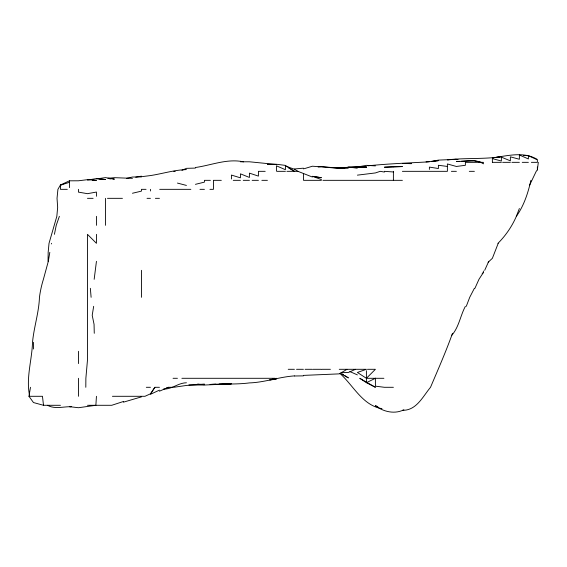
<?xml version="1.0" encoding="UTF-8"?>
<svg xmlns="http://www.w3.org/2000/svg" width="567" height="567" viewBox="0 0 567 567"><rect width="100%" height="100%" fill="white"/><g stroke="black" fill="none" stroke-linecap="round" stroke-linejoin="round"><path stroke-width="0.85" d="M85.808 387.296L85.872 378.295L87.453 360.3L87.453 234.327L96.447 243.321L96.447 234.327M48.039 261.316L48.167 252.322L49.024 243.321L56.835 216.325L57.657 207.331L57.033 198.33L57.919 189.335L60.456 184.97L69.457 180.816L78.452 180.788L87.453 179.675L96.447 180.334L92.357 180.221M393.392 387.296L384.398 387.296L375.397 386.148L375.397 378.196M71.088 406.659L69.457 406.659L78.452 407.73L95.873 405.292L96.447 396.298M94.165 279.318L96.447 261.316M93.668 306.315L92.208 315.309L94.058 324.31L94.264 333.304M49.811 252.322L48.315 261.316L43.404 279.318A106.908 106.908 0 0 0 39.456 297.314C38.917 312.594 33.914 327.124 32.517 342.305C32 360.066 25.884 377.728 29.562 395.475M60.456 405.292L43.503 405.292L33.46 402.549L28.974 396.298L30.483 387.296M529.458 185.473L536.212 171.333L537.367 169.894L538.317 162.339M54.418 234.327L56.239 225.326L59.379 216.325M530.903 180.334C528.068 192.957 523.929 205.722 516.353 216.325C512.044 226.375 505.651 235.603 497.982 243.321M452.509 333.304C445.967 351.583 438.114 369.401 430.516 387.296C422.805 396.539 416.462 410.65 402.393 410.317M498.209 243.321L492.376 258.311L488.137 262.252M466.28 306.315L469.724 297.314L474.381 288.312M516.353 216.325L519.372 208.493M465.379 306.315C460.291 315.755 459.015 327.01 451.779 335.295M474.933 288.312L478.966 279.318L483.382 272.479L483.382 271.04M484.686 270.317L488.754 261.316M159.44 387.296L154.883 387.296L150.439 394.299L159.44 390.139M154.883 387.296L150.439 393.831L144.975 396.298L112.422 396.298M482.17 273.719L483.382 272.479M339.25 369.301L366.402 369.301L357.401 372.455L366.402 378.295L375.397 369.301L367.437 369.301M346.976 369.301L339.406 373.866L303.409 375.397M163.53 389.054C171.921 389.416 178.095 382.874 186.43 382.782M403.895 409.785C394.597 414.456 383.405 411.812 375.397 405.688L377.849 406.631M375.397 378.295L366.402 382.69L359.776 378.295L375.397 387.296L366.402 382.69L366.402 370.698M181.929 170.341L186.43 168.342L195.431 168.08M355.509 369.301L348.4 372.448L341.043 372.675M159.44 391.202L168.434 387.296L172.878 387.296M60.456 185.154L69.457 182.312M141.438 396.872L123.443 402.166L123.443 401.486L111.742 405.292L96.447 405.292M304.231 168.697L312.41 166.216L339.406 168.257L321.411 166.57L318.137 167.003M294.415 375.9C279.141 376.913 264.81 382.42 249.423 382.909C236.396 384.603 223.235 383.675 210.159 384.476M142.26 176.613L150.439 175.572C162.559 173.715 174.112 169.98 186.43 169.59M195.431 184.339L204.432 182.135L204.432 180.334L210.392 180.334M166.797 387.693L168.434 387.296M132.444 193.255L141.438 191.136L141.438 189.335L146.066 189.335M126.717 178.321L132.444 177.024L141.438 176.918M269.871 379.741L276.42 378.295M62.909 184.473L60.456 184.97L60.456 189.335L67.296 189.335M431.841 161.389L438.39 160.114L456.385 159.306L447.384 159.83C465.358 157.824 483.445 159.341 501.377 156.712L495.65 157.47M359.039 166.974L366.402 166.741L357.401 166.655L357.401 167.024L366.402 165.351L375.397 165.897M135.711 177.173L141.438 176.167L141.438 176.706M426.037 161.907L438.39 160.645L433.479 161.311M87.453 180.086L96.447 178.584L105.448 179.512L98.906 179.108M494.013 157.633L492.376 157.902L494.013 157.683M495.65 157.371C509.428 155.372 524.695 151.644 537.367 159.483L537.367 162.339L531.378 162.339M195.431 167.506C211.406 165.28 227.197 158.335 243.576 161.843M173.736 387.296L186.43 385.454L204.432 384.065M97.269 178.839L105.448 177.606L114.449 179.122L112.812 179.016M368.033 165.805C388.416 163.707 408.97 162.991 429.389 161.822M269.871 379.968L276.42 379.139M340.221 168.151L348.4 167.201L357.401 167.917L348.4 167.315L337.769 168.08M357.401 167.024L360.676 166.663M341.043 168.073L348.4 167.315L366.402 167.485L330.405 167.669M357.401 175.139L375.397 172.935L380.209 171.333L384.398 172.049L384.398 171.333L393.392 171.971M107.9 178.307L114.449 177.677L132.444 178.35M294.415 168.973L303.409 168.179L303.409 168.952M357.401 166.655L348.4 167.3L357.401 167.102M210.159 384.412L215.885 384.157M342.674 168.115L348.4 167.889L339.406 167.903M219.153 384.022L231.421 383.831L204.432 385.028L188.889 384.915M473.565 160.851L461.29 161.304M459.653 161.354L456.385 161.46C465.252 161.673 475.557 158.42 483.382 163.842L483.382 162.339L465.379 162.339L465.379 165.288L456.385 166.464L447.384 163.962L447.384 171.333L402.393 171.333M294.415 375.992L303.409 375.871M456.385 159.611L458.023 159.596M71.088 406.709C63.327 406.539 54.673 409.402 47.55 405.292M240.422 161.793L249.423 161.786L276.42 164.48L267.418 164.359L276.42 164.253L285.414 165.394L294.415 171.333L288.412 167.804M492.475 162.339L501.377 162.339M502.617 162.339L510.371 162.339M511.902 162.339L519.372 162.339M522.235 162.339L528.373 162.339M173.764 171.333L175.231 171.333M265.193 171.333L258.417 171.333L258.417 176.11L249.423 173.126L249.423 177.443L240.422 173.835L240.422 177.832L231.421 175.061L231.421 179.009M276.894 171.333L285.414 171.333M286.881 171.333L297.951 171.333L312.41 177.046M451.382 171.333L456.385 171.333M469.292 171.333L474.381 171.333M221.314 180.334L213.426 180.334L213.426 189.335L209.932 189.335M233.235 180.334L240.422 180.334M243.243 180.334L249.423 180.334M252.145 180.334L258.417 180.334M261.855 180.334L267.418 180.334M321.411 180.334L303.536 180.334L303.409 173.736M322.928 180.334L402.393 180.334M159.696 189.335L190.845 189.335M199.981 189.335L204.432 189.335M87.453 198.33L93.116 198.33M107.468 198.33L122.437 198.33M147.023 198.33L150.439 198.33M155.401 198.33L159.44 198.33M288.227 369.301L294.415 369.301M296.534 369.301L303.409 369.301M305.067 369.301L312.41 369.301M313.126 369.301L321.411 369.301M321.936 369.301L330.405 369.301M173.055 378.295L177.436 378.295M181.879 378.295L275.073 378.295M366.402 378.295L383.909 378.295M146.314 387.296L150.439 387.296M28.974 396.298L42.461 396.298L43.503 405.292M87.453 405.292L95.873 405.292M523.461 155.408L527.551 155.642M197.068 384.256L204.432 384.681L197.883 384.142M109.537 178.803L111.175 178.91M447.384 166.443L438.39 165.273L438.39 168.527L429.389 167.102L429.389 169.413M312.41 176.372L321.411 177.705L312.41 176.309L321.411 179.533M381.945 408.637C362.632 405.589 353.39 385.503 339.98 373.469M474.381 160.822L481.333 162.339M177.436 183.07L186.43 185.423M286.236 166.329L294.415 169.242L297.951 171.333M349.903 371.591L357.401 374.9M528.373 155.691L536.616 159.49M340.157 373.284L348.4 377.906L344.942 375.68M342.17 373.901L343.559 374.787M90.351 288.312L91.117 297.314M537.367 167.01L537.367 169.894M528.373 155.486L528.373 158.966L519.372 154.961L519.372 159.249L510.371 156.839L510.371 160.851L501.377 157.144L501.377 161.028L492.376 158.604L492.376 162.268M393.392 171.333L393.392 180.334M285.414 165.394L285.414 169.71L276.42 165.819L276.42 170.979M150.439 189.335L150.439 190.994M141.438 270.317L141.438 297.314M105.448 198.33L105.448 225.326M96.447 178.584L96.447 178.959M96.447 196.274L96.447 192.05L87.453 193.68L78.452 192.121L78.452 189.335M96.447 216.325L96.447 225.326M78.452 351.306L78.452 363.589M78.452 378.295L78.452 396.298M69.457 180.816L69.457 187.634M51.455 243.321L51.455 243.938M33.46 342.305L33.46 349.01M393.392 166.79L384.398 167.201L402.393 166.563L393.392 166.79M411.394 163.636L402.393 163.48L411.394 163.636"/></g></svg>
